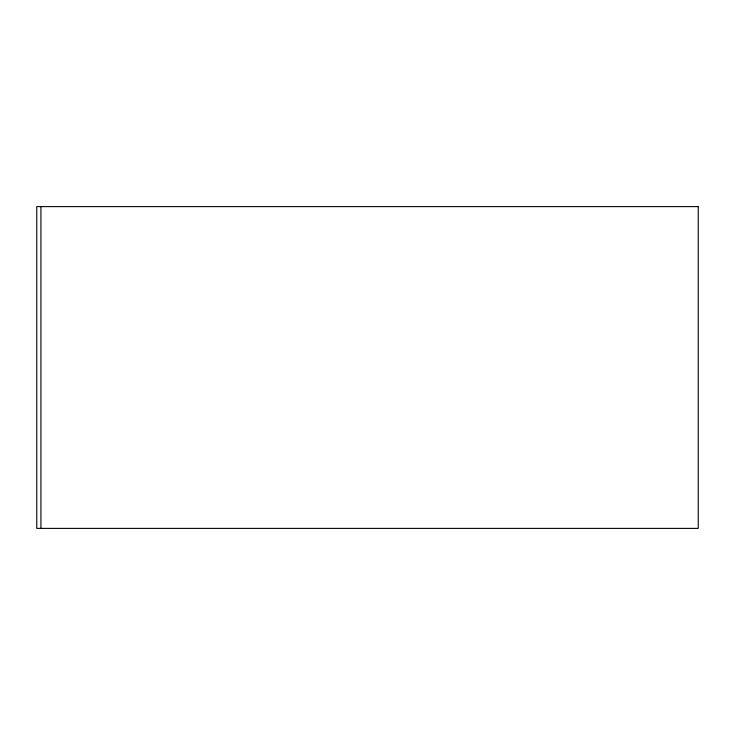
<?xml version="1.0" encoding="UTF-8"?>
<svg xmlns="http://www.w3.org/2000/svg" width="735" height="735" viewBox="0 0 735 735"><rect width="100%" height="100%" fill="white"/><g stroke="black" fill="none" stroke-linecap="round" stroke-linejoin="round"><path stroke-width="1.1" d="M40.921 206.608L40.921 528.391M698.25 206.608L36.75 206.608L36.75 528.391L698.25 528.391L698.25 206.608"/></g></svg>
